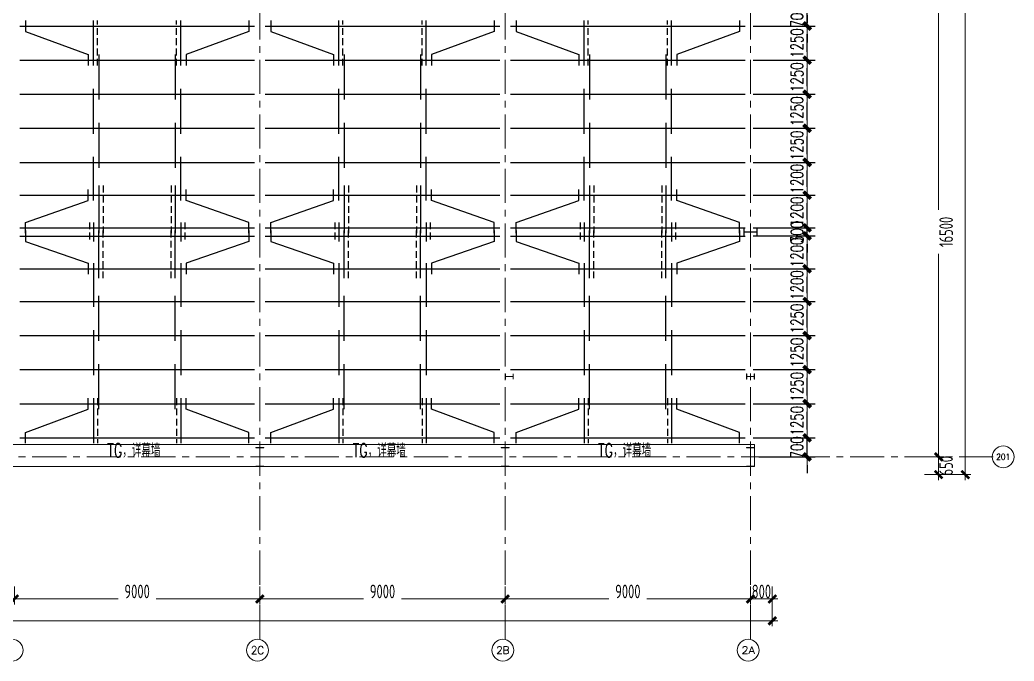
# Model space of a CAD drawing. Extents: x -1201378 to 2367219, y -619313 to 244905.
# Drawn here: x 2289442 to 2325911, y -71587 to -48073 of the extents above; entities that cross this region are included whole.
import ezdxf
from ezdxf.enums import TextEntityAlignment as Align

# ---------------------------------------------------------------- set-up
doc = ezdxf.new("R2010")
doc.units = 0
doc.header["$LTSCALE"] = 1000
doc.linetypes.add('CENTER', pattern=[2, 1.25, -0.25, 0.25, -0.25])
doc.linetypes.add('DASHED', pattern=[0.75, 0.5, -0.25])
doc.layers.get('0').update_dxf_attribs({"linetype": 'CONTINUOUS'})
doc.layers.get('Defpoints').update_dxf_attribs({"linetype": 'CONTINUOUS'})
for name, color, linetype, lineweight in [('S-axis', 111, 'CONTINUOUS', 0), ('S-col', 2, 'CONTINUOUS', 0), ('S-dim', 81, 'CONTINUOUS', 0), ('S-dote', 5, 'CENTER', 0), ('THIN', 7, 'CONTINUOUS', 0), ('梁', 4, 'CONTINUOUS', 18)]:
    doc.layers.add(name, color=color, linetype=linetype, lineweight=lineweight)
doc.layers.add('S-SHAPE', color=51, linetype='CONTINUOUS')
doc.styles.add('_TCH_AXIS', font='COMPLEX', dxfattribs={"bigfont": 'GBCBIG'})
doc.styles.add('SS1', font='tj-romans1.shx', dxfattribs={"width": 0.7, "bigfont": 'tj-hztxt1.shx'})
doc.styles.add('TSSD_Dimension', font='tssdeng.shx', dxfattribs={"width": 0.7, "bigfont": 'hztxt.shx'})
doc.styles.add('TSSD_Rein', font='tj-romans1.shx', dxfattribs={"width": 0.7, "bigfont": 'tj-hztxt.shx'})
doc.dimstyles.new('S-150-ARCHI', dxfattribs={"dimscale": 150, "dimtxt": 3, "dimasz": 2, "dimexe": 2, "dimexo": 2, "dimgap": 1, "dimtad": 1, "dimdec": 0, "dimzin": 0, "dimdsep": 46, "dimtxsty": 'SS1', "dimblk1": 'TT', "dimblk2": 'TT', "dimsah": 1, "dimcen": 1, "dimclrd": 256, "dimclre": 256, "dimclrt": 256, "dimadec": 0, "dimazin": 0, "dimtfac": 1, "dimtdec": 0, "dimtix": 1, "dimtmove": 2, "dimatfit": 0, "dimldrblk": 'TT', "dimfxl": 2, "dimtolj": 1, "dimtzin": 0, "dimarcsym": 0})
doc.dimstyles.new('TSSD_200_200', dxfattribs={"dimtxt": 500, "dimasz": 200, "dimexe": 200, "dimexo": 500, "dimgap": 200, "dimtad": 1, "dimdec": 0, "dimzin": 0, "dimdsep": 46, "dimtxsty": 'TSSD_Dimension', "dimblk": 'ARCHTICK', "dimcen": 0, "dimdle": 200, "dimclrt": 7, "dimadec": 0, "dimazin": 0, "dimtfac": 1, "dimtdec": 0, "dimtix": 1, "dimtmove": 2, "dimatfit": 3, "dimfxl": 1, "dimtolj": 1, "dimtzin": 0, "dimarcsym": 0})

# ---------------------------------------------------------------- blocks, each defined once
blk = doc.blocks.new('_ArchTick')
at = {"color": 0, "linetype": 'ByBlock', "const_width": 0.5}
blk.add_lwpolyline([(-0.71, -0.71), (0.71, 0.71)], dxfattribs=at)
blk = doc.blocks.new('*D81')
at = {"layer": 'Defpoints', "color": 0, "transparency": 16777216}
for p in [(-110758, -268348), (-101758, -268348), (-101758, -269308)]:
    blk.add_point(p, dxfattribs=at)
at = {"layer": 'S-axis', "color": 0, "lineweight": -2, "transparency": 16777216}
for p, q in [((-110758, -268848), (-110758, -269508)), ((-101758, -268848), (-101758, -269508)), ((-110958, -269308), (-106957, -269308)), ((-101558, -269308), (-105560, -269308))]:
    blk.add_line(p, q, dxfattribs=at)
at = {"layer": 'S-axis', "color": 0, "lineweight": -2, "transparency": 16777216, "xscale": 200, "yscale": 200, "zscale": 200, "rotation": 180}
blk.add_blockref('_ArchTick', (-110758, -269308), dxfattribs=at)
at = {"layer": 'S-axis', "color": 0, "lineweight": -2, "transparency": 16777216, "xscale": 200, "yscale": 200, "zscale": 200}
blk.add_blockref('_ArchTick', (-101758, -269308), dxfattribs=at)
at = {"layer": 'S-axis', "color": 7, "transparency": 16777216, "insert": (-106258, -269033), "char_height": 500, "attachment_point": 5, "style": 'TSSD_Dimension'}
blk.add_mtext('\\A1;9000', dxfattribs=at)
blk = doc.blocks.new('*D82')
at = {"layer": 'Defpoints', "color": 0, "transparency": 16777216}
for p in [(-101758, -268348), (-92758, -268348), (-92758, -269308)]:
    blk.add_point(p, dxfattribs=at)
at = {"layer": 'S-axis', "color": 0, "lineweight": -2, "transparency": 16777216}
for p, q in [((-101758, -268848), (-101758, -269508)), ((-92758, -268848), (-92758, -269508)), ((-101958, -269308), (-97957, -269308)), ((-92558, -269308), (-96560, -269308))]:
    blk.add_line(p, q, dxfattribs=at)
at = {"layer": 'S-axis', "color": 0, "lineweight": -2, "transparency": 16777216, "xscale": 200, "yscale": 200, "zscale": 200, "rotation": 180}
blk.add_blockref('_ArchTick', (-101758, -269308), dxfattribs=at)
at = {"layer": 'S-axis', "color": 0, "lineweight": -2, "transparency": 16777216, "xscale": 200, "yscale": 200, "zscale": 200}
blk.add_blockref('_ArchTick', (-92758, -269308), dxfattribs=at)
at = {"layer": 'S-axis', "color": 7, "transparency": 16777216, "insert": (-97258, -269033), "char_height": 500, "attachment_point": 5, "style": 'TSSD_Dimension'}
blk.add_mtext('\\A1;9000', dxfattribs=at)
blk = doc.blocks.new('*D83')
at = {"layer": 'Defpoints', "color": 0, "transparency": 16777216}
for p in [(-92758, -268348), (-83758, -268348), (-83758, -269308)]:
    blk.add_point(p, dxfattribs=at)
at = {"layer": 'S-axis', "color": 0, "lineweight": -2, "transparency": 16777216}
for p, q in [((-92758, -268848), (-92758, -269508)), ((-83758, -268848), (-83758, -269508)), ((-92958, -269308), (-88957, -269308)), ((-83558, -269308), (-87560, -269308))]:
    blk.add_line(p, q, dxfattribs=at)
at = {"layer": 'S-axis', "color": 0, "lineweight": -2, "transparency": 16777216, "xscale": 200, "yscale": 200, "zscale": 200, "rotation": 180}
blk.add_blockref('_ArchTick', (-92758, -269308), dxfattribs=at)
at = {"layer": 'S-axis', "color": 0, "lineweight": -2, "transparency": 16777216, "xscale": 200, "yscale": 200, "zscale": 200}
blk.add_blockref('_ArchTick', (-83758, -269308), dxfattribs=at)
at = {"layer": 'S-axis', "color": 7, "transparency": 16777216, "insert": (-88258, -269033), "char_height": 500, "attachment_point": 5, "style": 'TSSD_Dimension'}
blk.add_mtext('\\A1;9000', dxfattribs=at)
blk = doc.blocks.new('*D84')
at = {"layer": 'Defpoints', "color": 0, "transparency": 16777216}
for p in [(-83758, -268348), (-82958, -268348), (-82958, -269308)]:
    blk.add_point(p, dxfattribs=at)
at = {"layer": 'S-axis', "color": 0, "lineweight": -2, "transparency": 16777216}
for p, q in [((-83758, -268848), (-83758, -269508)), ((-82958, -268848), (-82958, -269508)), ((-83958, -269308), (-82758, -269308))]:
    blk.add_line(p, q, dxfattribs=at)
at = {"layer": 'S-axis', "color": 0, "lineweight": -2, "transparency": 16777216, "xscale": 200, "yscale": 200, "zscale": 200, "rotation": 180}
blk.add_blockref('_ArchTick', (-83758, -269308), dxfattribs=at)
at = {"layer": 'S-axis', "color": 0, "lineweight": -2, "transparency": 16777216, "xscale": 200, "yscale": 200, "zscale": 200}
blk.add_blockref('_ArchTick', (-82958, -269308), dxfattribs=at)
at = {"layer": 'S-axis', "color": 7, "transparency": 16777216, "insert": (-83358, -269033), "char_height": 500, "attachment_point": 5, "style": 'TSSD_Dimension'}
blk.add_mtext('\\A1;800', dxfattribs=at)
blk = doc.blocks.new('*D90')
at = {"layer": 'Defpoints', "color": 0, "transparency": 16777216}
for p in [(-77874, -247598), (-77874, -264098), (-76858, -264098)]:
    blk.add_point(p, dxfattribs=at)
at = {"layer": 'S-axis', "color": 0, "lineweight": -2, "transparency": 16777216}
for p, q in [((-77374, -247598), (-76658, -247598)), ((-76858, -247398), (-76858, -255042)), ((-76858, -264298), (-76858, -256654)), ((-77374, -264098), (-76658, -264098))]:
    blk.add_line(p, q, dxfattribs=at)
at = {"layer": 'S-axis', "color": 0, "lineweight": -2, "transparency": 16777216, "xscale": 200, "yscale": 200, "zscale": 200}
for p, rotation in [((-76858, -247598), 90), ((-76858, -264098), 270)]:
    blk.add_blockref('_ArchTick', p, dxfattribs=dict(at, rotation=rotation))
at = {"layer": 'S-axis', "color": 7, "transparency": 16777216, "insert": (-76583, -255848), "char_height": 500, "attachment_point": 5, "rotation": 90, "style": 'TSSD_Dimension'}
blk.add_mtext('\\A1;16500', dxfattribs=at)
blk = doc.blocks.new('*D91')
at = {"layer": 'Defpoints', "color": 0, "transparency": 16777216}
for p in [(-77874, -264098), (-77874, -264748), (-76858, -264748)]:
    blk.add_point(p, dxfattribs=at)
at = {"layer": 'S-axis', "color": 0, "lineweight": -2, "transparency": 16777216}
for p, q in [((-76858, -263898), (-76858, -264948)), ((-77374, -264098), (-76658, -264098)), ((-77374, -264748), (-76658, -264748))]:
    blk.add_line(p, q, dxfattribs=at)
at = {"layer": 'S-axis', "color": 0, "lineweight": -2, "transparency": 16777216, "xscale": 200, "yscale": 200, "zscale": 200}
for p, rotation in [((-76858, -264098), 90), ((-76858, -264748), 270)]:
    blk.add_blockref('_ArchTick', p, dxfattribs=dict(at, rotation=rotation))
at = {"layer": 'S-axis', "color": 7, "transparency": 16777216, "insert": (-76583, -264423), "char_height": 500, "attachment_point": 5, "rotation": 90, "style": 'TSSD_Dimension'}
blk.add_mtext('\\A1;650', dxfattribs=at)
blk = doc.blocks.new('*D92')
at = {"layer": 'Defpoints', "color": 0, "transparency": 16777216}
for p in [(-240958, -268448), (-82958, -268448), (-82958, -270108)]:
    blk.add_point(p, dxfattribs=at)
at = {"layer": 'S-axis', "color": 0, "lineweight": -2, "transparency": 16777216}
for p, q in [((-240958, -268948), (-240958, -270308)), ((-82958, -268948), (-82958, -270308)), ((-241158, -270108), (-162899, -270108)), ((-82758, -270108), (-161018, -270108))]:
    blk.add_line(p, q, dxfattribs=at)
at = {"layer": 'S-axis', "color": 0, "lineweight": -2, "transparency": 16777216, "xscale": 200, "yscale": 200, "zscale": 200, "rotation": 180}
blk.add_blockref('_ArchTick', (-240958, -270108), dxfattribs=at)
at = {"layer": 'S-axis', "color": 0, "lineweight": -2, "transparency": 16777216, "xscale": 200, "yscale": 200, "zscale": 200}
blk.add_blockref('_ArchTick', (-82958, -270108), dxfattribs=at)
at = {"layer": 'S-axis', "color": 7, "transparency": 16777216, "insert": (-161958, -269833), "char_height": 500, "attachment_point": 5, "style": 'TSSD_Dimension'}
blk.add_mtext('\\A1;158000', dxfattribs=at)
blk = doc.blocks.new('*D113')
at = {"layer": 'Defpoints', "color": 0, "transparency": 16777216}
for p in [(-77774, -180948), (-77774, -264748), (-75879, -264748)]:
    blk.add_point(p, dxfattribs=at)
at = {"layer": 'S-axis', "color": 0, "lineweight": -2, "transparency": 16777216}
for p, q in [((-75879, -180748), (-75879, -222015)), ((-77274, -180948), (-75679, -180948)), ((-75879, -264948), (-75879, -223681)), ((-77274, -264748), (-75679, -264748))]:
    blk.add_line(p, q, dxfattribs=at)
at = {"layer": 'S-axis', "color": 0, "lineweight": -2, "transparency": 16777216, "xscale": 200, "yscale": 200, "zscale": 200}
for p, rotation in [((-75879, -180948), 90), ((-75879, -264748), 270)]:
    blk.add_blockref('_ArchTick', p, dxfattribs=dict(at, rotation=rotation))
at = {"layer": 'S-axis', "color": 7, "transparency": 16777216, "insert": (-75604, -222848), "char_height": 500, "attachment_point": 5, "rotation": 90, "style": 'TSSD_Dimension'}
blk.add_mtext('\\A1;83800', dxfattribs=at)
blk = doc.blocks.new('nt66')
at = {"layer": 'S-col'}
blk.add_lwpolyline([(-195790, 766820), (-195490, 766820), (-195490, 766808), (-195636, 766808), (-195636, 766132), (-195490, 766132), (-195490, 766120), (-195790, 766120), (-195790, 766132), (-195644, 766132), (-195644, 766808), (-195790, 766808)], close=True, dxfattribs=at)
blk = doc.blocks.new('33333')
for p in [(48786, -126400), (57786, -126400), (66786, -126400)]:
    blk.add_blockref('nt66', p)
blk = doc.blocks.new('TT')
blk.add_line((-0.97, 0), (0.97, 0))
at = {"const_width": 0.45}
blk.add_lwpolyline([(-0.44, -0.44), (0.44, 0.44)], dxfattribs=at)
blk = doc.blocks.new('*D3727')
at = {"layer": 'Defpoints', "color": 0, "transparency": 16777216}
for p in [(2316042, -63398), (2318318, -63398), (2316242, -64098)]:
    blk.add_point(p, dxfattribs=at)
at = {"layer": 'S-dim', "lineweight": -2, "transparency": 16777216}
for p, q in [((2318318, -63098), (2318318, -62798)), ((2316342, -63398), (2318618, -63398)), ((2318318, -64098), (2318318, -63398)), ((2316542, -64098), (2318618, -64098)), ((2318318, -64398), (2318318, -64698))]:
    blk.add_line(p, q, dxfattribs=at)
at = {"layer": 'S-dim', "lineweight": -2, "transparency": 16777216, "xscale": 300, "yscale": 300, "zscale": 300}
for p, rotation in [((2318318, -63398), 270), ((2318318, -64098), 90)]:
    blk.add_blockref('TT', p, dxfattribs=dict(at, rotation=rotation))
at = {"layer": 'S-dim', "transparency": 16777216, "insert": (2317943, -63748), "char_height": 450, "attachment_point": 5, "rotation": 90, "style": 'SS1'}
blk.add_mtext('\\A1;700', dxfattribs=at)
blk = doc.blocks.new('*D3728')
at = {"layer": 'Defpoints', "color": 0, "transparency": 16777216}
for p in [(2316042, -62148), (2318318, -62148), (2316042, -63398)]:
    blk.add_point(p, dxfattribs=at)
at = {"layer": 'S-dim', "lineweight": -2, "transparency": 16777216}
for p, q in [((2316342, -62148), (2318618, -62148)), ((2318318, -63098), (2318318, -62448)), ((2316342, -63398), (2318618, -63398))]:
    blk.add_line(p, q, dxfattribs=at)
at = {"layer": 'S-dim', "lineweight": -2, "transparency": 16777216, "xscale": 300, "yscale": 300, "zscale": 300}
for p, rotation in [((2318318, -62148), 90), ((2318318, -63398), 270)]:
    blk.add_blockref('TT', p, dxfattribs=dict(at, rotation=rotation))
at = {"layer": 'S-dim', "transparency": 16777216, "insert": (2317943, -62773), "char_height": 450, "attachment_point": 5, "rotation": 90, "style": 'SS1'}
blk.add_mtext('\\A1;1250', dxfattribs=at)
blk = doc.blocks.new('*D3729')
at = {"layer": 'Defpoints', "color": 0, "transparency": 16777216}
for p in [(2316042, -60898), (2318318, -60898), (2316042, -62148)]:
    blk.add_point(p, dxfattribs=at)
at = {"layer": 'S-dim', "lineweight": -2, "transparency": 16777216}
for p, q in [((2316342, -60898), (2318618, -60898)), ((2318318, -61848), (2318318, -61198)), ((2316342, -62148), (2318618, -62148))]:
    blk.add_line(p, q, dxfattribs=at)
at = {"layer": 'S-dim', "lineweight": -2, "transparency": 16777216, "xscale": 300, "yscale": 300, "zscale": 300}
for p, rotation in [((2318318, -60898), 90), ((2318318, -62148), 270)]:
    blk.add_blockref('TT', p, dxfattribs=dict(at, rotation=rotation))
at = {"layer": 'S-dim', "transparency": 16777216, "insert": (2317943, -61523), "char_height": 450, "attachment_point": 5, "rotation": 90, "style": 'SS1'}
blk.add_mtext('\\A1;1250', dxfattribs=at)
blk = doc.blocks.new('*D3730')
at = {"layer": 'Defpoints', "color": 0, "transparency": 16777216}
for p in [(2316042, -59648), (2318318, -59648), (2316042, -60898)]:
    blk.add_point(p, dxfattribs=at)
at = {"layer": 'S-dim', "lineweight": -2, "transparency": 16777216}
for p, q in [((2316342, -59648), (2318618, -59648)), ((2318318, -60598), (2318318, -59948)), ((2316342, -60898), (2318618, -60898))]:
    blk.add_line(p, q, dxfattribs=at)
at = {"layer": 'S-dim', "lineweight": -2, "transparency": 16777216, "xscale": 300, "yscale": 300, "zscale": 300}
for p, rotation in [((2318318, -59648), 90), ((2318318, -60898), 270)]:
    blk.add_blockref('TT', p, dxfattribs=dict(at, rotation=rotation))
at = {"layer": 'S-dim', "transparency": 16777216, "insert": (2317943, -60273), "char_height": 450, "attachment_point": 5, "rotation": 90, "style": 'SS1'}
blk.add_mtext('\\A1;1250', dxfattribs=at)
blk = doc.blocks.new('*D3731')
at = {"layer": 'Defpoints', "color": 0, "transparency": 16777216}
for p in [(2316042, -58398), (2318318, -58398), (2316042, -59648)]:
    blk.add_point(p, dxfattribs=at)
at = {"layer": 'S-dim', "lineweight": -2, "transparency": 16777216}
for p, q in [((2316342, -58398), (2318618, -58398)), ((2318318, -59348), (2318318, -58698)), ((2316342, -59648), (2318618, -59648))]:
    blk.add_line(p, q, dxfattribs=at)
at = {"layer": 'S-dim', "lineweight": -2, "transparency": 16777216, "xscale": 300, "yscale": 300, "zscale": 300}
for p, rotation in [((2318318, -58398), 90), ((2318318, -59648), 270)]:
    blk.add_blockref('TT', p, dxfattribs=dict(at, rotation=rotation))
at = {"layer": 'S-dim', "transparency": 16777216, "insert": (2317943, -59023), "char_height": 450, "attachment_point": 5, "rotation": 90, "style": 'SS1'}
blk.add_mtext('\\A1;1250', dxfattribs=at)
blk = doc.blocks.new('*D3732')
at = {"layer": 'Defpoints', "color": 0, "transparency": 16777216}
for p in [(2316042, -57198), (2318318, -57198), (2316042, -58398)]:
    blk.add_point(p, dxfattribs=at)
at = {"layer": 'S-dim', "lineweight": -2, "transparency": 16777216}
for p, q in [((2316342, -57198), (2318618, -57198)), ((2318318, -58098), (2318318, -57498)), ((2316342, -58398), (2318618, -58398))]:
    blk.add_line(p, q, dxfattribs=at)
at = {"layer": 'S-dim', "lineweight": -2, "transparency": 16777216, "xscale": 300, "yscale": 300, "zscale": 300}
for p, rotation in [((2318318, -57198), 90), ((2318318, -58398), 270)]:
    blk.add_blockref('TT', p, dxfattribs=dict(at, rotation=rotation))
at = {"layer": 'S-dim', "transparency": 16777216, "insert": (2317943, -57798), "char_height": 450, "attachment_point": 5, "rotation": 90, "style": 'SS1'}
blk.add_mtext('\\A1;1200', dxfattribs=at)
blk = doc.blocks.new('*D3733')
at = {"layer": 'Defpoints', "color": 0, "transparency": 16777216}
for p in [(2316042, -55998), (2318318, -55998), (2316042, -57198)]:
    blk.add_point(p, dxfattribs=at)
at = {"layer": 'S-dim', "lineweight": -2, "transparency": 16777216}
for p, q in [((2316342, -55998), (2318618, -55998)), ((2318318, -56898), (2318318, -56298)), ((2316342, -57198), (2318618, -57198))]:
    blk.add_line(p, q, dxfattribs=at)
at = {"layer": 'S-dim', "lineweight": -2, "transparency": 16777216, "xscale": 300, "yscale": 300, "zscale": 300}
for p, rotation in [((2318318, -55998), 90), ((2318318, -57198), 270)]:
    blk.add_blockref('TT', p, dxfattribs=dict(at, rotation=rotation))
at = {"layer": 'S-dim', "transparency": 16777216, "insert": (2317943, -56598), "char_height": 450, "attachment_point": 5, "rotation": 90, "style": 'SS1'}
blk.add_mtext('\\A1;1200', dxfattribs=at)
blk = doc.blocks.new('*D3734')
at = {"layer": 'Defpoints', "color": 0, "transparency": 16777216}
for p in [(2316042, -55698), (2318318, -55698), (2316042, -55998)]:
    blk.add_point(p, dxfattribs=at)
at = {"layer": 'S-dim', "lineweight": -2, "transparency": 16777216}
for p, q in [((2318318, -55398), (2318318, -55098)), ((2316342, -55698), (2318618, -55698)), ((2318318, -55998), (2318318, -55698)), ((2316342, -55998), (2318618, -55998)), ((2318318, -56298), (2318318, -56598))]:
    blk.add_line(p, q, dxfattribs=at)
at = {"layer": 'S-dim', "lineweight": -2, "transparency": 16777216, "xscale": 300, "yscale": 300, "zscale": 300}
for p, rotation in [((2318318, -55698), 270), ((2318318, -55998), 90)]:
    blk.add_blockref('TT', p, dxfattribs=dict(at, rotation=rotation))
at = {"layer": 'S-dim', "transparency": 16777216, "insert": (2317943, -55848), "char_height": 450, "attachment_point": 5, "rotation": 90, "style": 'SS1'}
blk.add_mtext('\\A1;300', dxfattribs=at)
blk = doc.blocks.new('*D3735')
at = {"layer": 'Defpoints', "color": 0, "transparency": 16777216}
for p in [(2316042, -54498), (2318318, -54498), (2316042, -55698)]:
    blk.add_point(p, dxfattribs=at)
at = {"layer": 'S-dim', "lineweight": -2, "transparency": 16777216}
for p, q in [((2316342, -54498), (2318618, -54498)), ((2318318, -55398), (2318318, -54798)), ((2316342, -55698), (2318618, -55698))]:
    blk.add_line(p, q, dxfattribs=at)
at = {"layer": 'S-dim', "lineweight": -2, "transparency": 16777216, "xscale": 300, "yscale": 300, "zscale": 300}
for p, rotation in [((2318318, -54498), 90), ((2318318, -55698), 270)]:
    blk.add_blockref('TT', p, dxfattribs=dict(at, rotation=rotation))
at = {"layer": 'S-dim', "transparency": 16777216, "insert": (2317943, -55098), "char_height": 450, "attachment_point": 5, "rotation": 90, "style": 'SS1'}
blk.add_mtext('\\A1;1200', dxfattribs=at)
blk = doc.blocks.new('*D3736')
at = {"layer": 'Defpoints', "color": 0, "transparency": 16777216}
for p in [(2316042, -53298), (2318318, -53298), (2316042, -54498)]:
    blk.add_point(p, dxfattribs=at)
at = {"layer": 'S-dim', "lineweight": -2, "transparency": 16777216}
for p, q in [((2316342, -53298), (2318618, -53298)), ((2318318, -54198), (2318318, -53598)), ((2316342, -54498), (2318618, -54498))]:
    blk.add_line(p, q, dxfattribs=at)
at = {"layer": 'S-dim', "lineweight": -2, "transparency": 16777216, "xscale": 300, "yscale": 300, "zscale": 300}
for p, rotation in [((2318318, -53298), 90), ((2318318, -54498), 270)]:
    blk.add_blockref('TT', p, dxfattribs=dict(at, rotation=rotation))
at = {"layer": 'S-dim', "transparency": 16777216, "insert": (2317943, -53898), "char_height": 450, "attachment_point": 5, "rotation": 90, "style": 'SS1'}
blk.add_mtext('\\A1;1200', dxfattribs=at)
blk = doc.blocks.new('*D3737')
at = {"layer": 'Defpoints', "color": 0, "transparency": 16777216}
for p in [(2316042, -52048), (2318318, -52048), (2316042, -53298)]:
    blk.add_point(p, dxfattribs=at)
at = {"layer": 'S-dim', "lineweight": -2, "transparency": 16777216}
for p, q in [((2316342, -52048), (2318618, -52048)), ((2318318, -52998), (2318318, -52348)), ((2316342, -53298), (2318618, -53298))]:
    blk.add_line(p, q, dxfattribs=at)
at = {"layer": 'S-dim', "lineweight": -2, "transparency": 16777216, "xscale": 300, "yscale": 300, "zscale": 300}
for p, rotation in [((2318318, -52048), 90), ((2318318, -53298), 270)]:
    blk.add_blockref('TT', p, dxfattribs=dict(at, rotation=rotation))
at = {"layer": 'S-dim', "transparency": 16777216, "insert": (2317943, -52673), "char_height": 450, "attachment_point": 5, "rotation": 90, "style": 'SS1'}
blk.add_mtext('\\A1;1250', dxfattribs=at)
blk = doc.blocks.new('*D3738')
at = {"layer": 'Defpoints', "color": 0, "transparency": 16777216}
for p in [(2316042, -50798), (2318318, -50798), (2316042, -52048)]:
    blk.add_point(p, dxfattribs=at)
at = {"layer": 'S-dim', "lineweight": -2, "transparency": 16777216}
for p, q in [((2316342, -50798), (2318618, -50798)), ((2318318, -51748), (2318318, -51098)), ((2316342, -52048), (2318618, -52048))]:
    blk.add_line(p, q, dxfattribs=at)
at = {"layer": 'S-dim', "lineweight": -2, "transparency": 16777216, "xscale": 300, "yscale": 300, "zscale": 300}
for p, rotation in [((2318318, -50798), 90), ((2318318, -52048), 270)]:
    blk.add_blockref('TT', p, dxfattribs=dict(at, rotation=rotation))
at = {"layer": 'S-dim', "transparency": 16777216, "insert": (2317943, -51423), "char_height": 450, "attachment_point": 5, "rotation": 90, "style": 'SS1'}
blk.add_mtext('\\A1;1250', dxfattribs=at)
blk = doc.blocks.new('*D3739')
at = {"layer": 'Defpoints', "color": 0, "transparency": 16777216}
for p in [(2316042, -49548), (2318318, -49548), (2316042, -50798)]:
    blk.add_point(p, dxfattribs=at)
at = {"layer": 'S-dim', "lineweight": -2, "transparency": 16777216}
for p, q in [((2316342, -49548), (2318618, -49548)), ((2318318, -50498), (2318318, -49848)), ((2316342, -50798), (2318618, -50798))]:
    blk.add_line(p, q, dxfattribs=at)
at = {"layer": 'S-dim', "lineweight": -2, "transparency": 16777216, "xscale": 300, "yscale": 300, "zscale": 300}
for p, rotation in [((2318318, -49548), 90), ((2318318, -50798), 270)]:
    blk.add_blockref('TT', p, dxfattribs=dict(at, rotation=rotation))
at = {"layer": 'S-dim', "transparency": 16777216, "insert": (2317943, -50173), "char_height": 450, "attachment_point": 5, "rotation": 90, "style": 'SS1'}
blk.add_mtext('\\A1;1250', dxfattribs=at)
blk = doc.blocks.new('*D3740')
at = {"layer": 'Defpoints', "color": 0, "transparency": 16777216}
for p in [(2316042, -48298), (2318318, -48298), (2316042, -49548)]:
    blk.add_point(p, dxfattribs=at)
at = {"layer": 'S-dim', "lineweight": -2, "transparency": 16777216}
for p, q in [((2316342, -48298), (2318618, -48298)), ((2318318, -49248), (2318318, -48598)), ((2316342, -49548), (2318618, -49548))]:
    blk.add_line(p, q, dxfattribs=at)
at = {"layer": 'S-dim', "lineweight": -2, "transparency": 16777216, "xscale": 300, "yscale": 300, "zscale": 300}
for p, rotation in [((2318318, -48298), 90), ((2318318, -49548), 270)]:
    blk.add_blockref('TT', p, dxfattribs=dict(at, rotation=rotation))
at = {"layer": 'S-dim', "transparency": 16777216, "insert": (2317943, -48923), "char_height": 450, "attachment_point": 5, "rotation": 90, "style": 'SS1'}
blk.add_mtext('\\A1;1250', dxfattribs=at)
blk = doc.blocks.new('*D3741')
at = {"layer": 'Defpoints', "color": 0, "transparency": 16777216}
for p in [(2316042, -47598), (2318318, -47598), (2316042, -48298)]:
    blk.add_point(p, dxfattribs=at)
at = {"layer": 'S-dim', "lineweight": -2, "transparency": 16777216}
for p, q in [((2318318, -47298), (2318318, -46998)), ((2316342, -47598), (2318618, -47598)), ((2318318, -48298), (2318318, -47598)), ((2316342, -48298), (2318618, -48298)), ((2318318, -48598), (2318318, -48898))]:
    blk.add_line(p, q, dxfattribs=at)
at = {"layer": 'S-dim', "lineweight": -2, "transparency": 16777216, "xscale": 300, "yscale": 300, "zscale": 300}
for p, rotation in [((2318318, -47598), 270), ((2318318, -48298), 90)]:
    blk.add_blockref('TT', p, dxfattribs=dict(at, rotation=rotation))
at = {"layer": 'S-dim', "transparency": 16777216, "insert": (2317943, -47948), "char_height": 450, "attachment_point": 5, "rotation": 90, "style": 'SS1'}
blk.add_mtext('\\A1;700', dxfattribs=at)
blk = doc.blocks.new('*D5228')
at = {"layer": 'Defpoints', "color": 0, "transparency": 16777216}
for p in [(2316042, -46898), (2318318, -46898), (2316242, -47598)]:
    blk.add_point(p, dxfattribs=at)
at = {"layer": 'S-dim', "lineweight": -2, "transparency": 16777216}
for p, q in [((2318318, -46598), (2318318, -46298)), ((2316342, -46898), (2318618, -46898)), ((2318318, -47598), (2318318, -46898)), ((2316542, -47598), (2318618, -47598)), ((2318318, -47898), (2318318, -48198))]:
    blk.add_line(p, q, dxfattribs=at)
at = {"layer": 'S-dim', "lineweight": -2, "transparency": 16777216, "xscale": 300, "yscale": 300, "zscale": 300}
for p, rotation in [((2318318, -46898), 270), ((2318318, -47598), 90)]:
    blk.add_blockref('TT', p, dxfattribs=dict(at, rotation=rotation))
at = {"layer": 'S-dim', "transparency": 16777216, "insert": (2317943, -47248), "char_height": 450, "attachment_point": 5, "rotation": 90, "style": 'SS1'}
blk.add_mtext('\\A1;700', dxfattribs=at)
blk = doc.blocks.new('2#轴网')
at = {"layer": 'S-axis'}
for centre in [(-74489.2, -264097), (-110843.4, -271187), (-101843.4, -271187), (-92843.4, -271187), (-83843.4, -271187)]:
    blk.add_circle(centre, 400, dxfattribs=at)
at = {"layer": 'S-dote'}
for p, q in [((-101758.5, -270787), (-101758.5, -175298.2)), ((-92758.5, -270787), (-92758.5, -175298.2)), ((-83758.5, -270787), (-83758.5, -175298.2)), ((-74854.3, -264098.2), (-251154.3, -264098.2))]:
    blk.add_line(p, q, dxfattribs=at)
at = {"layer": 'S-axis', "style": '_TCH_AXIS'}
for s, height, p, p2 in [('201', 220.59, (-74746.5, -264207.3), (-74231.8, -264207.3)), ('2C', 288.12, (-102083.5, -271331.1), (-101603.3, -271331.1)), ('2B', 276.42, (-93086.9, -271325.3), (-92599.9, -271325.3)), ('2A', 270.86, (-84088.4, -271322.5), (-83598.3, -271322.5))]:
    blk.add_text(s, height=height, dxfattribs=at).set_placement(p, p2, align=Align.FIT)
at = {"layer": 'S-axis'}
for base, p1, p2, angle, picture, middle in [((-75878.8, -264748.2), (-77774.3, -180948.2), (-77774.3, -264748.2), 270, '*D113', (-75603.8, -222848.2)), ((-76858.5, -264098.2), (-77874.3, -247598.2), (-77874.3, -264098.2), 270, '*D90', (-76583.5, -255848.2)), ((-76858.5, -264748.2), (-77874.3, -264098.2), (-77874.3, -264748.2), 270, '*D91', (-76583.5, -264423.2)), ((-101758.5, -269308.2), (-110758.5, -268348.2), (-101758.5, -268348.2), 0, '*D81', (-106258.5, -269033.2)), ((-92758.5, -269308.2), (-101758.5, -268348.2), (-92758.5, -268348.2), 0, '*D82', (-97258.5, -269033.2)), ((-83758.5, -269308.2), (-92758.5, -268348.2), (-83758.5, -268348.2), 0, '*D83', (-88258.5, -269033.2)), ((-82958.5, -269308.2), (-83758.5, -268348.2), (-82958.5, -268348.2), 0, '*D84', (-83358.5, -269033.2)), ((-82958.5, -270108.2), (-240958.5, -268448.2), (-82958.5, -268448.2), 0, '*D92', (-161958.5, -269833.2))]:
    dim = blk.add_linear_dim(base=base, p1=p1, p2=p2, angle=angle, dimstyle='TSSD_200_200', dxfattribs=at)
    dim.commit()
    dim.dimension.update_dxf_attribs({"geometry": picture, "text_midpoint": middle, "dimtype": 161})

msp = doc.modelspace()

# ---------------------------------------------------------------- linework, layer by layer
at = {"layer": 'S-col'}
for points in [[(2316491.5, -55998.2), (2316491.5, -55698.2), (2316479.5, -55698.2), (2316479.5, -55844.2), (2316003.5, -55844.2), (2316003.5, -55698.2), (2315991.5, -55698.2), (2315991.5, -55998.2), (2316003.5, -55998.2), (2316003.5, -55852.2), (2316479.5, -55852.2), (2316479.5, -55998.2)], [(2307241.5, -61248.2), (2307241.5, -61048.2), (2307253.5, -61048.2), (2307253.5, -61144.2), (2307529.5, -61144.2), (2307529.5, -61048.2), (2307541.5, -61048.2), (2307541.5, -61248.2), (2307529.5, -61248.2), (2307529.5, -61152.2), (2307253.5, -61152.2), (2307253.5, -61248.2)], [(2316091.5, -61248.2), (2316091.5, -61048.2), (2316103.5, -61048.2), (2316103.5, -61144.2), (2316379.5, -61144.2), (2316379.5, -61048.2), (2316391.5, -61048.2), (2316391.5, -61248.2), (2316379.5, -61248.2), (2316379.5, -61152.2), (2316103.5, -61152.2), (2316103.5, -61248.2)]]:
    msp.add_lwpolyline(points, close=True, dxfattribs=at)
at = {"layer": 'S-SHAPE'}
for p, q in [((2292141.5, -49748.2), (2292141.5, -48098.2)), ((2295341.5, -49748.2), (2295341.5, -48098.2)), ((2301141.5, -49748.2), (2301141.5, -48098.2)), ((2304341.5, -49748.2), (2304341.5, -48098.2)), ((2310141.5, -49748.2), (2310141.5, -48098.2)), ((2313341.5, -49748.2), (2313341.5, -48098.2)), ((2289441.5, -48298.2), (2298041.5, -48298.2)), ((2298441.5, -48298.2), (2307041.5, -48298.2)), ((2307441.5, -48298.2), (2316041.5, -48298.2)), ((2289441.5, -49548.2), (2298041.5, -49548.2)), ((2292341.5, -49348.2), (2292341.5, -50998.2)), ((2295141.5, -49348.2), (2295141.5, -50998.2)), ((2298441.5, -49548.2), (2307041.5, -49548.2)), ((2301341.5, -49348.2), (2301341.5, -50998.2)), ((2304141.5, -49348.2), (2304141.5, -50998.2)), ((2307441.5, -49548.2), (2316041.5, -49548.2)), ((2310341.5, -49348.2), (2310341.5, -50998.2)), ((2313141.5, -49348.2), (2313141.5, -50998.2)), ((2292141.5, -52248.2), (2292141.5, -50598.2)), ((2295341.5, -52248.2), (2295341.5, -50598.2)), ((2301141.5, -52248.2), (2301141.5, -50598.2)), ((2304341.5, -52248.2), (2304341.5, -50598.2)), ((2310141.5, -52248.2), (2310141.5, -50598.2)), ((2313341.5, -52248.2), (2313341.5, -50598.2)), ((2289441.5, -50798.2), (2298041.5, -50798.2)), ((2298441.5, -50798.2), (2307041.5, -50798.2)), ((2307441.5, -50798.2), (2316041.5, -50798.2)), ((2289441.5, -52048.2), (2298041.5, -52048.2)), ((2292341.5, -51848.2), (2292341.5, -53498.2)), ((2295141.5, -51848.2), (2295141.5, -53498.2)), ((2298441.5, -52048.2), (2307041.5, -52048.2)), ((2301341.5, -51848.2), (2301341.5, -53498.2)), ((2304141.5, -51848.2), (2304141.5, -53498.2)), ((2307441.5, -52048.2), (2316041.5, -52048.2)), ((2310341.5, -51848.2), (2310341.5, -53498.2)), ((2313141.5, -51848.2), (2313141.5, -53498.2)), ((2292141.5, -54698.2), (2292141.5, -53098.2)), ((2295341.5, -54698.2), (2295341.5, -53098.2)), ((2301141.5, -54698.2), (2301141.5, -53098.2)), ((2304341.5, -54698.2), (2304341.5, -53098.2)), ((2310141.5, -54698.2), (2310141.5, -53098.2)), ((2313341.5, -54698.2), (2313341.5, -53098.2)), ((2289441.5, -53298.2), (2298041.5, -53298.2)), ((2298441.5, -53298.2), (2307041.5, -53298.2)), ((2307441.5, -53298.2), (2316041.5, -53298.2)), ((2292341.5, -54148.2), (2292341.5, -55898.2)), ((2295141.5, -54148.2), (2295141.5, -55898.2)), ((2301341.5, -54148.2), (2301341.5, -55898.2)), ((2304141.5, -54148.2), (2304141.5, -55898.2)), ((2310341.5, -54148.2), (2310341.5, -55898.2)), ((2313141.5, -54148.2), (2313141.5, -55898.2)), ((2289441.5, -54498.2), (2298041.5, -54498.2)), ((2298441.5, -54498.2), (2307041.5, -54498.2)), ((2307441.5, -54498.2), (2316041.5, -54498.2)), ((2289441.5, -55698.2), (2298041.5, -55698.2)), ((2292141.5, -55498.2), (2292141.5, -56198.2)), ((2295341.5, -55498.2), (2295341.5, -56198.2)), ((2298441.5, -55698.2), (2307041.5, -55698.2)), ((2301141.5, -55498.2), (2301141.5, -56198.2)), ((2304341.5, -55498.2), (2304341.5, -56198.2)), ((2307441.5, -55698.2), (2316041.5, -55698.2)), ((2310141.5, -55498.2), (2310141.5, -56198.2)), ((2313341.5, -55498.2), (2313341.5, -56198.2)), ((2289441.5, -55998.2), (2298041.5, -55998.2)), ((2292341.5, -57548.2), (2292341.5, -55798.2)), ((2295141.5, -57548.2), (2295141.5, -55798.2)), ((2298441.5, -55998.2), (2307041.5, -55998.2)), ((2301341.5, -57548.2), (2301341.5, -55798.2)), ((2304141.5, -57548.2), (2304141.5, -55798.2)), ((2307441.5, -55998.2), (2316041.5, -55998.2)), ((2310341.5, -57548.2), (2310341.5, -55798.2)), ((2313141.5, -57548.2), (2313141.5, -55798.2)), ((2289441.5, -57198.2), (2298041.5, -57198.2)), ((2292141.5, -56998.2), (2292141.5, -58598.2)), ((2295341.5, -56998.2), (2295341.5, -58598.2)), ((2298441.5, -57198.2), (2307041.5, -57198.2)), ((2301141.5, -56998.2), (2301141.5, -58598.2)), ((2304341.5, -56998.2), (2304341.5, -58598.2)), ((2307441.5, -57198.2), (2316041.5, -57198.2)), ((2310141.5, -56998.2), (2310141.5, -58598.2)), ((2313341.5, -56998.2), (2313341.5, -58598.2)), ((2292341.5, -59848.2), (2292341.5, -58198.2)), ((2295141.5, -59848.2), (2295141.5, -58198.2)), ((2301341.5, -59848.2), (2301341.5, -58198.2)), ((2304141.5, -59848.2), (2304141.5, -58198.2)), ((2310341.5, -59848.2), (2310341.5, -58198.2)), ((2313141.5, -59848.2), (2313141.5, -58198.2)), ((2289441.5, -58398.2), (2298041.5, -58398.2)), ((2298441.5, -58398.2), (2307041.5, -58398.2)), ((2307441.5, -58398.2), (2316041.5, -58398.2)), ((2289441.5, -59648.2), (2298041.5, -59648.2)), ((2292141.5, -59448.2), (2292141.5, -61098.2)), ((2295341.5, -59448.2), (2295341.5, -61098.2)), ((2298441.5, -59648.2), (2307041.5, -59648.2)), ((2301141.5, -59448.2), (2301141.5, -61098.2)), ((2304341.5, -59448.2), (2304341.5, -61098.2)), ((2307441.5, -59648.2), (2316041.5, -59648.2)), ((2310141.5, -59448.2), (2310141.5, -61098.2)), ((2313341.5, -59448.2), (2313341.5, -61098.2)), ((2289441.5, -60898.2), (2298041.5, -60898.2)), ((2292341.5, -62348.2), (2292341.5, -60698.2)), ((2295141.5, -62348.2), (2295141.5, -60698.2)), ((2298441.5, -60898.2), (2307041.5, -60898.2)), ((2301341.5, -62348.2), (2301341.5, -60698.2)), ((2304141.5, -62348.2), (2304141.5, -60698.2)), ((2307441.5, -60898.2), (2316041.5, -60898.2)), ((2310341.5, -62348.2), (2310341.5, -60698.2)), ((2313141.5, -62348.2), (2313141.5, -60698.2)), ((2292141.5, -61948.2), (2292141.5, -63598.2)), ((2295341.5, -61948.2), (2295341.5, -63598.2)), ((2301141.5, -61948.2), (2301141.5, -63598.2)), ((2304341.5, -61948.2), (2304341.5, -63598.2)), ((2310141.5, -61948.2), (2310141.5, -63598.2)), ((2313341.5, -61948.2), (2313341.5, -63598.2)), ((2289441.5, -62148.2), (2298041.5, -62148.2)), ((2298441.5, -62148.2), (2307041.5, -62148.2)), ((2307441.5, -62148.2), (2316041.5, -62148.2)), ((2289441.5, -63398.2), (2298041.5, -63398.2)), ((2298441.5, -63398.2), (2307041.5, -63398.2)), ((2307441.5, -63398.2), (2316041.5, -63398.2))]:
    msp.add_line(p, q, dxfattribs=at)
at = {"layer": 'S-SHAPE', "linetype": 'DASHED', "ltscale": 0.5}
for p, q in [((2292291.5, -49748.2), (2292291.5, -48098.2)), ((2295191.5, -49748.2), (2295191.5, -48098.2)), ((2301291.5, -49748.2), (2301291.5, -48098.2)), ((2304191.5, -49748.2), (2304191.5, -48098.2)), ((2310291.5, -49748.2), (2310291.5, -48098.2)), ((2313191.5, -49748.2), (2313191.5, -48098.2)), ((2292491.5, -54148.2), (2292491.5, -55898.2)), ((2294991.5, -54148.2), (2294991.5, -55898.2)), ((2301491.5, -54148.2), (2301491.5, -55898.2)), ((2303991.5, -54148.2), (2303991.5, -55898.2)), ((2310491.5, -54148.2), (2310491.5, -55898.2)), ((2312991.5, -54148.2), (2312991.5, -55898.2)), ((2291991.5, -55498.2), (2291991.5, -56198.2)), ((2295491.5, -55498.2), (2295491.5, -56198.2)), ((2300991.5, -55498.2), (2300991.5, -56198.2)), ((2304491.5, -55498.2), (2304491.5, -56198.2)), ((2309991.5, -55498.2), (2309991.5, -56198.2)), ((2313491.5, -55498.2), (2313491.5, -56198.2)), ((2292491.5, -57548.2), (2292491.5, -55798.2)), ((2294991.5, -57548.2), (2294991.5, -55798.2)), ((2301491.5, -57548.2), (2301491.5, -55798.2)), ((2303991.5, -57548.2), (2303991.5, -55798.2)), ((2310491.5, -57548.2), (2310491.5, -55798.2)), ((2312991.5, -57548.2), (2312991.5, -55798.2)), ((2292291.5, -61948.2), (2292291.5, -63598.2)), ((2295191.5, -61948.2), (2295191.5, -63598.2)), ((2301291.5, -61948.2), (2301291.5, -63598.2)), ((2304191.5, -61948.2), (2304191.5, -63598.2)), ((2310291.5, -61948.2), (2310291.5, -63598.2)), ((2313191.5, -61948.2), (2313191.5, -63598.2))]:
    msp.add_line(p, q, dxfattribs=at)
at = {"layer": 'S-SHAPE'}
for points in [[(2289641.5, -48098.2), (2289641.5, -48498.2), (2291941.5, -49348.2), (2291941.5, -49748.2)], [(2297841.5, -48098.2), (2297841.5, -48498.2), (2295541.5, -49348.2), (2295541.5, -49748.2)], [(2298641.5, -48098.2), (2298641.5, -48498.2), (2300941.5, -49348.2), (2300941.5, -49748.2)], [(2306841.5, -48098.2), (2306841.5, -48498.2), (2304541.5, -49348.2), (2304541.5, -49748.2)], [(2307641.5, -48098.2), (2307641.5, -48498.2), (2309941.5, -49348.2), (2309941.5, -49748.2)], [(2315841.5, -48098.2), (2315841.5, -48498.2), (2313541.5, -49348.2), (2313541.5, -49748.2)], [(2289641.5, -55898.2), (2289641.5, -55498.2), (2291941.5, -54698.2), (2291941.5, -54298.2)], [(2297841.5, -55898.2), (2297841.5, -55498.2), (2295541.5, -54698.2), (2295541.5, -54298.2)], [(2298641.5, -55898.2), (2298641.5, -55498.2), (2300941.5, -54698.2), (2300941.5, -54298.2)], [(2306841.5, -55898.2), (2306841.5, -55498.2), (2304541.5, -54698.2), (2304541.5, -54298.2)], [(2307641.5, -55898.2), (2307641.5, -55498.2), (2309941.5, -54698.2), (2309941.5, -54298.2)], [(2315841.5, -55898.2), (2315841.5, -55498.2), (2313541.5, -54698.2), (2313541.5, -54298.2)], [(2289641.5, -55798.2), (2289641.5, -56198.2), (2291941.5, -56998.2), (2291941.5, -57398.2)], [(2297841.5, -55798.2), (2297841.5, -56198.2), (2295541.5, -56998.2), (2295541.5, -57398.2)], [(2298641.5, -55798.2), (2298641.5, -56198.2), (2300941.5, -56998.2), (2300941.5, -57398.2)], [(2306841.5, -55798.2), (2306841.5, -56198.2), (2304541.5, -56998.2), (2304541.5, -57398.2)], [(2307641.5, -55798.2), (2307641.5, -56198.2), (2309941.5, -56998.2), (2309941.5, -57398.2)], [(2315841.5, -55798.2), (2315841.5, -56198.2), (2313541.5, -56998.2), (2313541.5, -57398.2)], [(2289641.5, -63598.2), (2289641.5, -63198.2), (2291941.5, -62348.2), (2291941.5, -61948.2)], [(2297841.5, -63598.2), (2297841.5, -63198.2), (2295541.5, -62348.2), (2295541.5, -61948.2)], [(2298641.5, -63598.2), (2298641.5, -63198.2), (2300941.5, -62348.2), (2300941.5, -61948.2)], [(2306841.5, -63598.2), (2306841.5, -63198.2), (2304541.5, -62348.2), (2304541.5, -61948.2)], [(2307641.5, -63598.2), (2307641.5, -63198.2), (2309941.5, -62348.2), (2309941.5, -61948.2)], [(2315841.5, -63598.2), (2315841.5, -63198.2), (2313541.5, -62348.2), (2313541.5, -61948.2)]]:
    msp.add_lwpolyline(points, dxfattribs=at)
at = {"layer": '梁'}
msp.add_lwpolyline([(2159791.5, -63648.2), (2316391.5, -63648.2), (2316391.5, -64448.2), (2159791.5, -64448.2)], close=True, dxfattribs=at)

# ---------------------------------------------------------------- block references
at = {"layer": 'S-axis'}
msp.add_blockref('2#轴网', (2400000, 200000), dxfattribs=at)
at = {"layer": 'S-col'}
msp.add_blockref('33333', (2445095.7, -704168.2), dxfattribs=at)

# ---------------------------------------------------------------- texts
at = {"layer": 'THIN', "style": 'TSSD_Rein', "width": 0.7}
for p in [(2293623.4, -64261.7), (2302623.4, -64261.7), (2311623.4, -64261.7)]:
    msp.add_text('TG，详幕墙', height=500, dxfattribs=at).set_placement(p, align=Align.BOTTOM_CENTER)

# ---------------------------------------------------------------- dimensions: what is measured, and where the dimension line sits
at = {"layer": 'S-dim'}
for base, p1, p2, picture, middle in [((2318317.8, -46898.2), (2316241.5, -47598.2), (2316041.5, -46898.2), '*D5228', (2317942.8, -47248.2)), ((2318317.8, -47598.2), (2316041.5, -48298.2), (2316041.5, -47598.2), '*D3741', (2317942.8, -47948.2)), ((2318317.8, -48298.2), (2316041.5, -49548.2), (2316041.5, -48298.2), '*D3740', (2317942.8, -48923.2)), ((2318317.8, -49548.2), (2316041.5, -50798.2), (2316041.5, -49548.2), '*D3739', (2317942.8, -50173.2)), ((2318317.8, -50798.2), (2316041.5, -52048.2), (2316041.5, -50798.2), '*D3738', (2317942.8, -51423.2)), ((2318317.8, -52048.2), (2316041.5, -53298.2), (2316041.5, -52048.2), '*D3737', (2317942.8, -52673.2)), ((2318317.8, -53298.2), (2316041.5, -54498.2), (2316041.5, -53298.2), '*D3736', (2317942.8, -53898.2)), ((2318317.8, -54498.2), (2316041.5, -55698.2), (2316041.5, -54498.2), '*D3735', (2317942.8, -55098.2)), ((2318317.8, -55698.2), (2316041.5, -55998.2), (2316041.5, -55698.2), '*D3734', (2317942.8, -55848.2)), ((2318317.8, -55998.2), (2316041.5, -57198.2), (2316041.5, -55998.2), '*D3733', (2317942.8, -56598.2)), ((2318317.8, -57198.2), (2316041.5, -58398.2), (2316041.5, -57198.2), '*D3732', (2317942.8, -57798.2)), ((2318317.8, -58398.2), (2316041.5, -59648.2), (2316041.5, -58398.2), '*D3731', (2317942.8, -59023.2)), ((2318317.8, -59648.2), (2316041.5, -60898.2), (2316041.5, -59648.2), '*D3730', (2317942.8, -60273.2)), ((2318317.8, -60898.2), (2316041.5, -62148.2), (2316041.5, -60898.2), '*D3729', (2317942.8, -61523.2)), ((2318317.8, -62148.2), (2316041.5, -63398.2), (2316041.5, -62148.2), '*D3728', (2317942.8, -62773.2)), ((2318317.8, -63398.2), (2316241.5, -64098.2), (2316041.5, -63398.2), '*D3727', (2317942.8, -63748.2))]:
    dim = msp.add_linear_dim(base=base, p1=p1, p2=p2, angle=90, dimstyle='S-150-ARCHI', dxfattribs=at)
    dim.commit()
    dim.dimension.update_dxf_attribs({"geometry": picture, "text_midpoint": middle})

doc.saveas('drawing.dxf')
